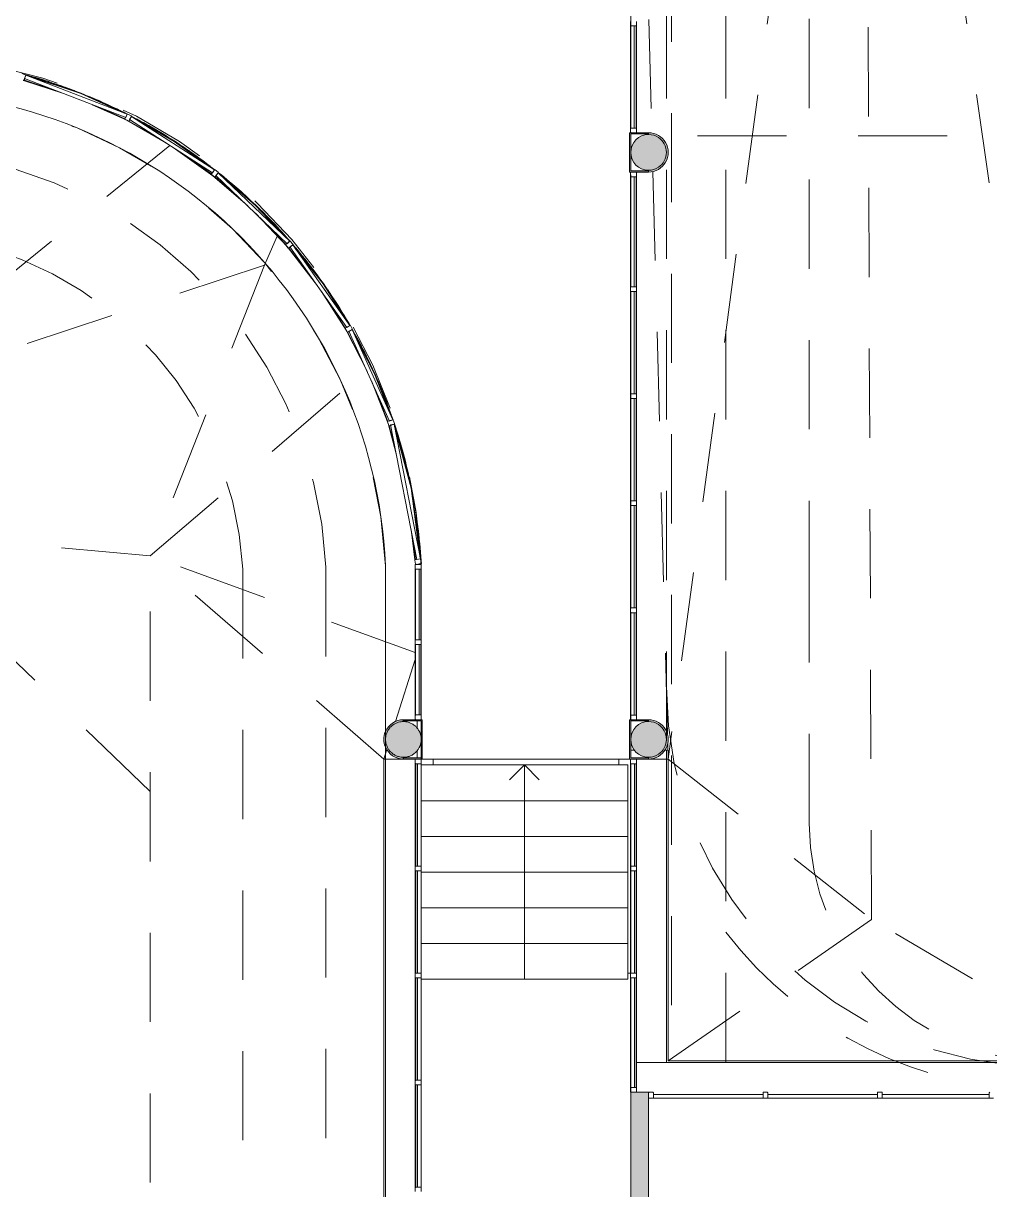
# Model space of a CAD drawing. Header units: metres. Extents: x -227.9 to -141.2, y 39.1 to 91.1.
# Drawn here: x -179.34 to -171.22, y 68.08 to 77.88 of the extents above; entities that cross this region are included whole.
import ezdxf

# ---------------------------------------------------------------- set-up
doc = ezdxf.new("R2010")
doc.units = ezdxf.units.M
doc.linetypes.add('JIS_02_0.7', pattern=[1.35, 0.75, -0.6])
doc.linetypes.add('Overhead', pattern=[0.003969, 0.002381, -0.001587])
doc.layers.add('A-DETL', color=94, linetype='Continuous', lineweight=5, true_color=0x00a600)
doc.layers.add('S-COLS', color=8, linetype='Continuous', lineweight=9, true_color=0x7f7f7f)
for name, color, linetype, lineweight in [('A-FLOR', 7, 'Continuous', 5), ('A-GLAZ-CURT', 7, 'Continuous', 5), ('A-GLAZ-CWMG', 7, 'Continuous', 5), ('A-ROOF', 7, 'Continuous', 5), ('A-WALL', 7, 'Continuous', 5), ('I-WALL', 7, 'Continuous', 5), ('S-STRS', 7, 'Continuous', 5), ('S-STRS-ANNO', 7, 'Continuous', 5)]:
    doc.layers.add(name, color=color, linetype=linetype, lineweight=lineweight)

msp = doc.modelspace()

# ---------------------------------------------------------------- hatches: boundary and pattern name
at = {"layer": 'A-WALL', "true_color": 0x808080}
for points in [[(-174.2055, 76.6335), (-174.0895, 76.6335), (-174.0895, 76.6435), (-174.2395, 76.6435), (-174.2395, 76.9535), (-174.0895, 76.9535), (-174.0895, 76.9635), (-174.2495, 76.9635), (-174.2495, 76.6335)], [(-175.9911, 71.699), (-175.9911, 72.029), (-176.1511, 72.029), (-176.1511, 72.019), (-176.0011, 72.019), (-176.0011, 71.709), (-176.1511, 71.709), (-176.1511, 71.699)], [(-174.2055, 71.699), (-174.0895, 71.699), (-174.0895, 71.709), (-174.2395, 71.709), (-174.2395, 72.019), (-174.0895, 72.019), (-174.0895, 72.029), (-174.2495, 72.029), (-174.2495, 71.699)]]:
    msp.add_hatch(color=8, dxfattribs=at).paths.add_polyline_path(points)
at = {"layer": 'A-WALL', "true_color": 0xaaaaaa}
for points in [[(-174.0895, 76.6335), (-174.0468, 76.6391), (-174.0066, 76.6559), (-173.9729, 76.6818), (-173.9466, 76.7162), (-173.9302, 76.7558), (-173.9245, 76.7985), (-173.9302, 76.8412), (-173.9466, 76.881), (-173.9762, 76.9177), (-174.0084, 76.942), (-174.0468, 76.9579), (-174.0895, 76.9635), (-174.0895, 76.9485), (-174.0473, 76.9424), (-174.0066, 76.9231), (-173.9762, 76.8967), (-173.9531, 76.8608), (-173.9411, 76.8199), (-173.9411, 76.7772), (-173.9531, 76.7362), (-173.9762, 76.7003), (-174.0084, 76.6723), (-174.0473, 76.6546), (-174.0895, 76.6485), (-174.0895, 76.6435)], [(-176.1495, 71.699), (-176.1495, 71.714), (-176.1918, 71.72), (-176.2306, 71.7378), (-176.2629, 71.7657), (-176.286, 71.8017), (-176.298, 71.8426), (-176.298, 71.8853), (-176.286, 71.9263), (-176.2612, 71.9636), (-176.2275, 71.9916), (-176.1884, 72.0084), (-176.1495, 72.014), (-176.1495, 72.029), (-176.1922, 72.0233), (-176.232, 72.0069), (-176.2662, 71.9806), (-176.2924, 71.9465), (-176.3089, 71.9067), (-176.3145, 71.864), (-176.3089, 71.8213), (-176.2924, 71.7815), (-176.2662, 71.7473), (-176.232, 71.7211), (-176.1884, 71.7041)], [(-174.0895, 71.699), (-174.0468, 71.7046), (-174.0066, 71.7214), (-173.9729, 71.7473), (-173.9466, 71.7815), (-173.9302, 71.8213), (-173.9245, 71.864), (-173.9302, 71.9067), (-173.9466, 71.9465), (-173.9762, 71.9832), (-174.0084, 72.0074), (-174.0468, 72.0233), (-174.0895, 72.029), (-174.0895, 72.014), (-174.0473, 72.0079), (-174.0066, 71.9886), (-173.9762, 71.9622), (-173.9531, 71.9263), (-173.9411, 71.8853), (-173.9411, 71.8426), (-173.9531, 71.8017), (-173.9762, 71.7657), (-174.0084, 71.7378), (-174.0473, 71.72), (-174.0895, 71.714), (-174.0895, 71.7007)]]:
    msp.add_hatch(color=253, dxfattribs=at).paths.add_polyline_path(points)
at = {"layer": 'I-WALL', "true_color": 0xaaaaaa}
msp.add_hatch(color=253, dxfattribs=at).paths.add_polyline_path([(-174.2387, 61.4635), (-174.0887, 61.4635), (-174.0895, 64.1139), (-174.1318, 64.12), (-174.1706, 64.1378), (-174.2029, 64.1657), (-174.226, 64.2016), (-174.238, 64.2426), (-174.238, 64.2853), (-174.226, 64.3263), (-174.2029, 64.3622), (-174.1706, 64.3901), (-174.1318, 64.4079), (-174.0887, 64.4139), (-174.0887, 68.8978), (-174.2387, 68.8978), (-174.2387, 62.785)])
at = {"layer": 'S-COLS', "true_color": 0x808080}
for points in [[(-174.0895, 76.6485), (-174.0473, 76.6546), (-174.0066, 76.6739), (-173.9762, 76.7003), (-173.9531, 76.7362), (-173.9411, 76.7772), (-173.9411, 76.8199), (-173.9531, 76.8608), (-173.9762, 76.8967), (-174.0084, 76.9247), (-174.0473, 76.9424), (-174.0895, 76.9485), (-174.1318, 76.9424), (-174.1706, 76.9247), (-174.2029, 76.8967), (-174.226, 76.8608), (-174.238, 76.8199), (-174.238, 76.7772), (-174.226, 76.7362), (-174.2029, 76.7003), (-174.1706, 76.6723), (-174.1318, 76.6546)], [(-174.0895, 71.714), (-174.0473, 71.72), (-174.0066, 71.7393), (-173.9762, 71.7657), (-173.9531, 71.8017), (-173.9411, 71.8426), (-173.9411, 71.8853), (-173.9531, 71.9263), (-173.9762, 71.9622), (-174.0084, 71.9902), (-174.0473, 72.0079), (-174.0895, 72.014), (-174.1318, 72.0079), (-174.1706, 71.9902), (-174.2029, 71.9622), (-174.226, 71.9263), (-174.238, 71.8853), (-174.238, 71.8426), (-174.226, 71.8017), (-174.2029, 71.7657), (-174.1706, 71.7378), (-174.1318, 71.72)]]:
    msp.add_hatch(color=8, dxfattribs=at).paths.add_polyline_path(points)
at = {"layer": 'S-COLS', "lineweight": 5, "true_color": 0x808080}
msp.add_hatch(color=8, dxfattribs=at).paths.add_polyline_path([(-176.1495, 71.714), (-176.1073, 71.72), (-176.0684, 71.7378), (-176.0362, 71.7657), (-176.0131, 71.8017), (-176.0011, 71.8426), (-176.0011, 71.8853), (-176.0131, 71.9263), (-176.0362, 71.9622), (-176.0715, 71.9916), (-176.1107, 72.0084), (-176.1495, 72.014), (-176.1918, 72.0079), (-176.2306, 71.9902), (-176.2629, 71.9622), (-176.286, 71.9263), (-176.298, 71.8853), (-176.298, 71.8426), (-176.286, 71.8017), (-176.2612, 71.7643), (-176.2275, 71.7364), (-176.1884, 71.7196), (-176.1851, 71.7191)])

# ---------------------------------------------------------------- linework, layer by layer
at = {"layer": 'A-DETL', "color": 7, "linetype": 'JIS_02_0.7'}
for p, q in [((-174.2387, 69.1108), (-174.2387, 83.953)), ((-172.7395, 73.1208), (-172.7395, 83.9636)), ((-173.8972, 83.8791), (-173.8972, 69.1478)), ((-177.5001, 73.294), (-177.5001, 59.8135)), ((-176.8001, 73.3115), (-176.8001, 61.0115)), ((-176.0001, 73.3296), (-176.0001, 59.8296)), ((-172.7395, 71.1608), (-172.7395, 73.1208)), ((-174.2395, 64.4248), (-174.2395, 69.1478)), ((-173.8972, 69.1478), (-163.7188, 69.1478))]:
    msp.add_line(p, q, dxfattribs=at)
at = {"layer": 'A-DETL', "color": 8, "linetype": 'JIS_02_0.7', "true_color": 0x808080}
for p, q in [((-173.9387, 69.153), (-173.9387, 83.953)), ((-173.4387, 69.153), (-173.4387, 83.953)), ((-176.3001, 73.323), (-176.3001, 59.823))]:
    msp.add_line(p, q, dxfattribs=at)
at = {"layer": 'A-DETL', "color": 9, "linetype": 'JIS_02_0.7', "lineweight": 9, "true_color": 0xc0c0c0}
msp.add_line((-170.2289, 76.9382), (-174.1849, 76.9382), dxfattribs=at)
at = {"layer": 'A-DETL', "color": 7}
msp.add_line((-176.3001, 59.8135), (-176.3001, 73.323), dxfattribs=at)
at = {"layer": 'A-DETL', "color": 7, "linetype": 'JIS_02_0.7'}
for centre, radius, start, end in [((-180.4729, 73.137), 4.4769, 2.46485, 90), ((-180.4729, 73.137), 2.9769, 3.02284, 90), ((-170.7395, 72.3108), 3.2, 180.10828, 270), ((-170.7395, 71.1608), 2, 180, 270), ((-170.7395, 72.3108), 3.4, 217.45045, 270)]:
    msp.add_arc(centre, radius, start, end, dxfattribs=at)
at = {"layer": 'A-DETL', "color": 7}
msp.add_arc((-180.4729, 73.137), 4.1769, 2.55185, 90, dxfattribs=at)
at = {"layer": 'A-DETL', "color": 8, "linetype": 'JIS_02_0.7', "true_color": 0x808080}
for radius, start in [(4.1769, 2.55185), (3.6769, 2.71985)]:
    msp.add_arc((-180.4729, 73.137), radius, start, 90, dxfattribs=at)
at = {"layer": 'A-FLOR'}
for p, q in [((-174.2408, 76.6295), (-174.2408, 76.6335)), ((-174.2408, 75.665), (-174.2408, 76.5975)), ((-174.2408, 74.765), (-174.2408, 75.633)), ((-174.2408, 73.865), (-174.2408, 74.733)), ((-174.2408, 72.9655), (-174.2408, 73.833)), ((-176.0001, 73.3438), (-176.0001, 73.3318)), ((-176.0001, 73.2969), (-176.0001, 73.2943)), ((-174.2408, 72.065), (-174.2408, 72.933)), ((-174.2408, 72.029), (-174.2408, 72.033)), ((-175.9911, 71.699), (-174.2495, 71.699)), ((-174.2398, 69.899), (-174.2647, 69.899))]:
    msp.add_line(p, q, dxfattribs=at)
for start, end in [(74.5882, 74.87384), (68.85244, 74.55732), (63.16442, 67.5737), (57.98932, 61.91667), (52.62409, 56.55822), (47.09867, 51.36401), (41.49721, 45.68789), (35.85371, 40.03356), (30.18457, 34.41393), (24.78761, 28.85456), (19.53981, 23.41418), (11.88023, 18.43984), (3.6379, 10.87783)]:
    msp.add_arc((-180.5266, 73.0791), 4.5348, start, end, dxfattribs=at)
at = {"layer": 'A-GLAZ-CURT', "lineweight": 9}
for p, q in [((-174.2395, 77.8635), (-174.2395, 77.0035)), ((-174.2095, 77.8635), (-174.2395, 77.8635)), ((-174.2095, 77.0035), (-174.2095, 77.8635)), ((-179.3227, 77.4469), (-179.3335, 77.4189)), ((-179.3335, 77.4189), (-178.4817, 77.0908)), ((-178.4709, 77.1188), (-179.3227, 77.4469)), ((-178.4817, 77.0908), (-178.4709, 77.1188)), ((-178.4354, 77.1008), (-178.4516, 77.0756)), ((-178.4516, 77.0756), (-177.7528, 76.6264)), ((-177.7366, 76.6517), (-178.4354, 77.1008)), ((-174.2395, 77.0035), (-174.2095, 77.0035)), ((-177.7528, 76.6264), (-177.7366, 76.6517)), ((-177.7053, 76.627), (-177.7261, 76.6053)), ((-177.7261, 76.6053), (-177.126, 76.0309)), ((-177.1052, 76.0526), (-177.7053, 76.627)), ((-174.2395, 76.5935), (-174.2395, 75.669)), ((-174.2095, 76.5935), (-174.2395, 76.5935)), ((-174.2095, 75.669), (-174.2095, 76.5935)), ((-177.126, 76.0309), (-177.1052, 76.0526)), ((-177.0793, 76.0224), (-177.1038, 76.0051)), ((-177.1038, 76.0051), (-176.6245, 75.3266)), ((-176.6, 75.3439), (-177.0793, 76.0224)), ((-174.2395, 75.669), (-174.2095, 75.669)), ((-174.2395, 75.629), (-174.2395, 74.769)), ((-174.2095, 75.629), (-174.2395, 75.629)), ((-174.2095, 74.769), (-174.2095, 75.629)), ((-176.6245, 75.3266), (-176.6, 75.3439)), ((-176.5803, 75.3093), (-176.6076, 75.297)), ((-176.2395, 74.5517), (-176.5803, 75.3093)), ((-176.6076, 75.297), (-176.2669, 74.5394)), ((-174.2395, 74.769), (-174.2095, 74.769)), ((-174.2395, 74.729), (-174.2395, 73.869)), ((-174.2095, 74.729), (-174.2395, 74.729)), ((-174.2095, 73.869), (-174.2095, 74.729)), ((-176.2669, 74.5394), (-176.2395, 74.5517)), ((-176.2275, 74.5138), (-176.257, 74.5081)), ((-176.257, 74.5081), (-176.0366, 73.3774)), ((-176.0072, 73.3831), (-176.2275, 74.5138)), ((-174.2395, 73.869), (-174.2095, 73.869)), ((-174.2395, 73.829), (-174.2395, 72.969)), ((-174.2095, 73.829), (-174.2395, 73.829)), ((-174.2095, 72.969), (-174.2095, 73.829)), ((-176.0366, 73.3774), (-176.0072, 73.3831)), ((-176.0483, 73.2943), (-176.0483, 72.7018)), ((-176.0183, 73.2943), (-176.0483, 73.2943)), ((-176.0183, 72.7018), (-176.0183, 73.2943)), ((-174.2395, 72.969), (-174.2095, 72.969)), ((-174.2395, 72.929), (-174.2395, 72.069)), ((-174.2095, 72.929), (-174.2395, 72.929)), ((-174.2095, 72.069), (-174.2095, 72.929)), ((-176.0483, 72.7018), (-176.0183, 72.7018)), ((-176.0483, 72.6618), (-176.0483, 72.0693)), ((-176.0183, 72.6618), (-176.0483, 72.6618)), ((-176.0183, 72.0693), (-176.0183, 72.6618)), ((-176.0483, 72.0693), (-176.0183, 72.0693)), ((-174.2395, 72.069), (-174.2095, 72.069)), ((-176.0014, 71.659), (-176.0314, 71.659)), ((-176.0314, 71.659), (-176.0314, 70.799)), ((-176.0014, 70.799), (-176.0014, 71.659)), ((-174.2387, 71.6587), (-174.2387, 70.799)), ((-174.2087, 71.6587), (-174.2387, 71.6587)), ((-174.2087, 70.799), (-174.2087, 71.6587)), ((-176.0314, 70.799), (-176.0014, 70.799)), ((-174.2387, 70.799), (-174.2087, 70.799)), ((-176.0014, 70.759), (-176.0314, 70.759)), ((-176.0314, 70.759), (-176.0314, 69.899)), ((-176.0014, 69.899), (-176.0014, 70.759)), ((-174.2387, 70.759), (-174.2387, 69.899)), ((-174.2087, 70.759), (-174.2387, 70.759)), ((-174.2087, 69.899), (-174.2087, 70.759)), ((-176.0314, 69.899), (-176.0014, 69.899)), ((-176.0014, 69.859), (-176.0314, 69.859)), ((-176.0314, 69.859), (-176.0314, 68.999)), ((-176.0014, 68.999), (-176.0014, 69.859)), ((-174.2387, 69.899), (-174.2087, 69.899)), ((-174.2387, 69.859), (-174.2387, 68.9387)), ((-174.2087, 69.859), (-174.2387, 69.859)), ((-174.2087, 68.9387), (-174.2087, 69.859)), ((-176.0314, 68.999), (-176.0014, 68.999)), ((-176.0014, 68.959), (-176.0314, 68.959)), ((-176.0314, 68.959), (-176.0314, 68.099)), ((-176.0014, 68.099), (-176.0014, 68.959)), ((-174.2387, 68.9387), (-174.2087, 68.9387)), ((-173.1276, 68.879), (-174.0489, 68.879)), ((-174.0489, 68.879), (-174.0489, 68.849)), ((-174.0489, 68.849), (-173.1276, 68.849)), ((-173.1276, 68.849), (-173.1276, 68.879)), ((-172.1664, 68.879), (-173.0876, 68.879)), ((-173.0876, 68.879), (-173.0876, 68.849)), ((-173.0876, 68.849), (-172.1664, 68.849)), ((-172.1664, 68.849), (-172.1664, 68.879)), ((-171.2268, 68.879), (-172.1264, 68.879)), ((-172.1264, 68.879), (-172.1264, 68.849)), ((-172.1264, 68.849), (-171.2268, 68.849)), ((-171.2268, 68.849), (-171.2268, 68.879)), ((-176.0314, 68.099), (-176.0014, 68.099))]:
    msp.add_line(p, q, dxfattribs=at)
at = {"layer": 'A-GLAZ-CWMG', "lineweight": 13, "extrusion": (0, 0, -1)}
for p, q in [((-174.2408, 77.8995), (-174.2408, 77.8675)), ((-174.2368, 77.8635), (-174.1948, 77.8635)), ((-174.1908, 77.8675), (-174.1908, 77.8995)), ((-178.4713, 77.1183), (-178.4905, 77.081)), ((-178.4888, 77.0756), (-178.4603, 77.061)), ((-178.4374, 77.1054), (-178.4659, 77.1201)), ((-178.4549, 77.0627), (-178.4357, 77.1)), ((-177.7372, 76.6511), (-177.7632, 76.6181)), ((-177.7625, 76.6125), (-177.7374, 76.5927)), ((-177.7318, 76.5933), (-177.7058, 76.6263)), ((-177.7064, 76.6319), (-177.7316, 76.6517)), ((-174.2408, 76.6295), (-174.2408, 76.5975)), ((-174.1948, 76.6335), (-174.2368, 76.6335)), ((-174.2368, 76.5935), (-174.1948, 76.5935)), ((-174.1908, 76.5975), (-174.1908, 76.6295)), ((-177.1382, 76.0191), (-177.1173, 75.9948)), ((-177.1059, 76.0521), (-177.1378, 76.0247)), ((-177.1116, 75.9944), (-177.0798, 76.0218)), ((-177.0794, 76.0275), (-177.1003, 76.0517)), ((-174.2408, 75.665), (-174.2408, 75.633)), ((-174.1948, 75.669), (-174.2368, 75.669)), ((-174.2368, 75.629), (-174.1948, 75.629)), ((-174.1908, 75.633), (-174.1908, 75.665)), ((-176.6387, 75.3173), (-176.6229, 75.2895)), ((-176.6008, 75.3436), (-176.6373, 75.3227)), ((-176.6174, 75.288), (-176.5809, 75.3088)), ((-176.5795, 75.3143), (-176.5953, 75.3421)), ((-174.2408, 74.765), (-174.2408, 74.733)), ((-174.1948, 74.769), (-174.2368, 74.769)), ((-174.2368, 74.729), (-174.1948, 74.729)), ((-174.1908, 74.733), (-174.1908, 74.765)), ((-176.2827, 74.533), (-176.2724, 74.5027)), ((-176.2404, 74.5515), (-176.2801, 74.5381)), ((-176.225, 74.5187), (-176.2353, 74.549)), ((-176.2673, 74.5002), (-176.2275, 74.5136)), ((-174.2408, 73.865), (-174.2408, 73.833)), ((-174.1948, 73.869), (-174.2368, 73.869)), ((-174.2368, 73.829), (-174.1948, 73.829)), ((-174.1908, 73.833), (-174.1908, 73.865)), ((-176.0543, 73.3699), (-176.0481, 73.3385)), ((-176.0099, 73.3826), (-176.0511, 73.3746)), ((-176.0435, 73.3353), (-176.0022, 73.3433)), ((-175.9991, 73.348), (-176.0052, 73.3794)), ((-174.2408, 72.965), (-174.2408, 72.933)), ((-174.1948, 72.969), (-174.2368, 72.969)), ((-174.1908, 72.933), (-174.1908, 72.965)), ((-174.2368, 72.929), (-174.1948, 72.929)), ((-176.0495, 72.6978), (-176.0495, 72.6658)), ((-176.0035, 72.7018), (-176.0455, 72.7018)), ((-176.0455, 72.6618), (-176.0035, 72.6618)), ((-175.9995, 72.6658), (-175.9995, 72.6978)), ((-176.0495, 72.0653), (-176.0495, 72.0333)), ((-176.0035, 72.0693), (-176.0455, 72.0693)), ((-175.9995, 72.0333), (-175.9995, 72.0653)), ((-176.0455, 72.0293), (-176.0035, 72.0293)), ((-176.0501, 70.795), (-176.0501, 70.763)), ((-176.0041, 70.799), (-176.0461, 70.799)), ((-176.0001, 70.763), (-176.0001, 70.795)), ((-174.24, 70.795), (-174.24, 70.763)), ((-174.194, 70.799), (-174.236, 70.799)), ((-174.19, 70.763), (-174.19, 70.795)), ((-176.0461, 70.759), (-176.0041, 70.759)), ((-174.236, 70.759), (-174.194, 70.759)), ((-176.0501, 69.895), (-176.0501, 69.863)), ((-176.0041, 69.899), (-176.0461, 69.899)), ((-176.0461, 69.859), (-176.0041, 69.859)), ((-176.0001, 69.863), (-176.0001, 69.895)), ((-174.24, 69.895), (-174.24, 69.863)), ((-174.194, 69.899), (-174.236, 69.899)), ((-174.236, 69.859), (-174.194, 69.859)), ((-174.19, 69.863), (-174.19, 69.895)), ((-176.0501, 68.995), (-176.0501, 68.963)), ((-176.0041, 68.999), (-176.0461, 68.999)), ((-176.0461, 68.959), (-176.0041, 68.959)), ((-176.0001, 68.963), (-176.0001, 68.995)), ((-174.24, 68.9347), (-174.24, 68.9027)), ((-174.194, 68.9387), (-174.236, 68.9387)), ((-174.19, 68.9027), (-174.19, 68.9347)), ((-174.236, 68.8987), (-174.194, 68.8987)), ((-174.0889, 68.8938), (-174.0889, 68.8518)), ((-174.0529, 68.8978), (-174.0849, 68.8978)), ((-174.0849, 68.8478), (-174.0529, 68.8478)), ((-174.0489, 68.8518), (-174.0489, 68.8938)), ((-173.1276, 68.8938), (-173.1276, 68.8518)), ((-173.0916, 68.8978), (-173.1236, 68.8978)), ((-173.1236, 68.8478), (-173.0916, 68.8478)), ((-173.0876, 68.8518), (-173.0876, 68.8938)), ((-172.1664, 68.8938), (-172.1664, 68.8518)), ((-172.1304, 68.8978), (-172.1624, 68.8978)), ((-172.1624, 68.8478), (-172.1304, 68.8478)), ((-172.1264, 68.8518), (-172.1264, 68.8938)), ((-171.2268, 68.8938), (-171.2268, 68.8518)), ((-171.2228, 68.8478), (-171.1908, 68.8478)), ((-176.0501, 68.095), (-176.0501, 68.063)), ((-176.0041, 68.099), (-176.0461, 68.099)), ((-176.0001, 68.063), (-176.0001, 68.095))]:
    msp.add_line(p, q, dxfattribs=at)
at = {"layer": 'A-GLAZ-CWMG'}
for p, q in [((-174.2408, 77.8675), (-174.2408, 77.4235)), ((-174.2408, 77.4235), (-174.2408, 77.8675)), ((-174.1948, 77.4235), (-174.1948, 77.8635)), ((-174.1908, 77.4235), (-174.1908, 77.8675)), ((-174.1908, 77.4235), (-174.1908, 77.8675)), ((-179.3343, 77.4027), (-179.3346, 77.4015)), ((-179.3346, 77.4015), (-179.014, 77.2958)), ((-179.3346, 77.4015), (-179.014, 77.2958)), ((-179.3335, 77.4054), (-179.3343, 77.4027)), ((-179.3303, 77.4176), (-179.3335, 77.4054)), ((-179.3335, 77.4054), (-179.09, 77.3251)), ((-179.322, 77.4488), (-179.3225, 77.4469)), ((-179.3217, 77.4499), (-179.322, 77.4488)), ((-178.8575, 77.2969), (-179.3217, 77.4499)), ((-179.3217, 77.4499), (-178.8575, 77.2969)), ((-179.3078, 77.4411), (-178.859, 77.2932)), ((-174.2408, 77.4235), (-174.2408, 77.0035)), ((-174.2408, 77.0035), (-174.2408, 77.4235)), ((-174.1948, 77.0035), (-174.1948, 77.4235)), ((-174.1908, 77.0035), (-174.1908, 77.4235)), ((-174.1908, 77.0035), (-174.1908, 77.4235)), ((-178.859, 77.2932), (-178.858, 77.2958)), ((-178.858, 77.2958), (-178.859, 77.2932)), ((-178.859, 77.2932), (-178.4963, 77.1286)), ((-178.858, 77.2958), (-178.8575, 77.2969)), ((-178.8575, 77.2969), (-178.858, 77.2958)), ((-178.4682, 77.1202), (-178.8575, 77.2969)), ((-178.8575, 77.2969), (-178.4682, 77.1202)), ((-178.764, 77.1996), (-178.4745, 77.0682)), ((-178.764, 77.1996), (-178.4745, 77.0682)), ((-178.7, 77.1749), (-178.4906, 77.0799)), ((-178.4745, 77.0682), (-178.1396, 76.875)), ((-178.4745, 77.0682), (-178.1396, 76.875)), ((-178.074, 76.8949), (-178.436, 77.1037)), ((-178.436, 77.1037), (-178.074, 76.8949)), ((-178.4041, 77.0807), (-178.0762, 76.8915)), ((-178.4557, 77.062), (-178.2097, 76.9201)), ((-174.2396, 77.0035), (-174.2408, 77.0035)), ((-174.1908, 77.0035), (-174.1937, 77.0035)), ((-178.0762, 76.8915), (-178.0746, 76.8939)), ((-178.0746, 76.8939), (-178.0762, 76.8915)), ((-178.0762, 76.8915), (-177.7679, 76.6718)), ((-178.0746, 76.8939), (-178.074, 76.8949)), ((-178.074, 76.8949), (-178.0746, 76.8939)), ((-177.7338, 76.6524), (-178.074, 76.8949)), ((-178.074, 76.8949), (-177.7338, 76.6524)), ((-178.0648, 76.827), (-177.75, 76.6025)), ((-178.0648, 76.827), (-177.75, 76.6025)), ((-177.9948, 76.782), (-177.7635, 76.617)), ((-177.75, 76.6025), (-177.4582, 76.3489)), ((-177.75, 76.6025), (-177.4582, 76.3489)), ((-177.7327, 76.5928), (-177.5183, 76.4064)), ((-177.3899, 76.3558), (-177.7053, 76.6299)), ((-177.7053, 76.6299), (-177.3899, 76.3558)), ((-177.6784, 76.6013), (-177.3927, 76.353)), ((-174.2408, 76.5935), (-174.2408, 76.139)), ((-174.2408, 76.5935), (-174.2396, 76.5935)), ((-174.2408, 76.139), (-174.2408, 76.5935)), ((-174.1948, 76.139), (-174.1948, 76.5935)), ((-174.1937, 76.5935), (-174.1908, 76.5935)), ((-174.1908, 76.139), (-174.1908, 76.5935)), ((-174.1908, 76.139), (-174.1908, 76.5935)), ((-177.3939, 76.2874), (-177.1278, 76.0069)), ((-177.3939, 76.2874), (-177.1278, 76.0069)), ((-177.3927, 76.353), (-177.3907, 76.355)), ((-177.3907, 76.355), (-177.3927, 76.353)), ((-177.3927, 76.353), (-177.1321, 76.0783)), ((-177.3907, 76.355), (-177.3899, 76.3558)), ((-177.3899, 76.3558), (-177.3907, 76.355)), ((-177.1023, 76.0527), (-177.3899, 76.3558)), ((-177.3899, 76.3558), (-177.1023, 76.0527)), ((-177.3338, 76.2298), (-177.1382, 76.0238)), ((-174.2408, 76.139), (-174.2408, 75.665)), ((-174.2408, 75.665), (-174.2408, 76.139)), ((-174.1948, 75.669), (-174.1948, 76.139)), ((-174.1908, 75.665), (-174.1908, 76.139)), ((-174.1908, 75.665), (-174.1908, 76.139)), ((-177.1278, 76.0069), (-176.8898, 75.7022)), ((-177.1278, 76.0069), (-176.8898, 75.7022)), ((-177.1127, 75.9941), (-176.9378, 75.7702)), ((-176.8215, 75.696), (-177.0787, 76.0253)), ((-177.0787, 76.0253), (-176.8215, 75.696)), ((-177.0578, 75.992), (-176.8248, 75.6937)), ((-176.8248, 75.6937), (-176.8225, 75.6953)), ((-176.8225, 75.6953), (-176.8248, 75.6937)), ((-176.8248, 75.6937), (-176.6215, 75.3743)), ((-176.8225, 75.6953), (-176.8215, 75.696)), ((-176.8215, 75.696), (-176.8225, 75.6953)), ((-176.5971, 75.3435), (-176.8215, 75.696)), ((-176.8215, 75.696), (-176.5971, 75.3435)), ((-176.8385, 75.6295), (-176.6309, 75.3034)), ((-176.8385, 75.6295), (-176.6309, 75.3034)), ((-174.2408, 75.633), (-174.2408, 75.199)), ((-174.2408, 75.199), (-174.2408, 75.633)), ((-174.1948, 75.199), (-174.1948, 75.629)), ((-174.1908, 75.199), (-174.1908, 75.633)), ((-174.1908, 75.199), (-174.1908, 75.633)), ((-176.7905, 75.5615), (-176.6379, 75.3219)), ((-176.6309, 75.3034), (-176.4555, 74.9588)), ((-176.6309, 75.3034), (-176.4555, 74.9588)), ((-176.3897, 74.9396), (-176.5792, 75.312)), ((-176.5792, 75.312), (-176.3897, 74.9396)), ((-176.6185, 75.2879), (-176.4897, 75.0347)), ((-176.565, 75.2754), (-176.3933, 74.938)), ((-174.2408, 75.199), (-174.2408, 74.765)), ((-174.2408, 74.765), (-174.2408, 75.199)), ((-174.1948, 74.769), (-174.1948, 75.199)), ((-174.1908, 74.765), (-174.1908, 75.199)), ((-174.1908, 74.765), (-174.1908, 75.199)), ((-176.3933, 74.938), (-176.3907, 74.9391)), ((-176.3907, 74.9391), (-176.3933, 74.938)), ((-176.3933, 74.938), (-176.2548, 74.5857)), ((-176.3907, 74.9391), (-176.3897, 74.9396)), ((-176.3897, 74.9396), (-176.3907, 74.9391)), ((-176.2368, 74.5507), (-176.3897, 74.9396)), ((-176.3897, 74.9396), (-176.2368, 74.5507)), ((-176.419, 74.8777), (-176.2777, 74.5182)), ((-176.419, 74.8777), (-176.2777, 74.5182)), ((-176.3849, 74.8017), (-176.281, 74.5374)), ((-174.2408, 74.733), (-174.2408, 74.299)), ((-174.2408, 74.299), (-174.2408, 74.733)), ((-174.1948, 74.299), (-174.1948, 74.729)), ((-174.1908, 74.299), (-174.1908, 74.733)), ((-174.1908, 74.299), (-174.1908, 74.733)), ((-176.2777, 74.5182), (-176.2096, 74.2651)), ((-176.2777, 74.5182), (-176.2096, 74.2651)), ((-176.0803, 73.977), (-176.2253, 74.5157)), ((-176.2253, 74.5157), (-176.0803, 73.977)), ((-176.2688, 74.5003), (-176.2205, 74.3209)), ((-176.2239, 74.4951), (-176.0842, 73.9762)), ((-174.2408, 74.299), (-174.2408, 73.865)), ((-174.2408, 73.865), (-174.2408, 74.299)), ((-174.1948, 73.869), (-174.1948, 74.299)), ((-174.1908, 73.865), (-174.1908, 74.299)), ((-174.1908, 73.865), (-174.1908, 74.299)), ((-176.0842, 73.9762), (-176.0814, 73.9767)), ((-176.0814, 73.9767), (-176.0842, 73.9762)), ((-176.0842, 73.9762), (-176.0078, 73.3863)), ((-176.0814, 73.9767), (-176.0803, 73.977)), ((-176.0803, 73.977), (-176.0814, 73.9767)), ((-175.9983, 73.344), (-176.0803, 73.977)), ((-176.0803, 73.977), (-175.9983, 73.344)), ((-174.2408, 73.833), (-174.2408, 73.399)), ((-174.2408, 73.399), (-174.2408, 73.833)), ((-174.1948, 73.399), (-174.1948, 73.829)), ((-174.1908, 73.399), (-174.1908, 73.833)), ((-174.1908, 73.399), (-174.1908, 73.833)), ((-176.0856, 73.6286), (-176.0525, 73.3736)), ((-176.0856, 73.6286), (-176.0525, 73.3736)), ((-176.0735, 73.5668), (-176.0487, 73.375)), ((-175.9983, 73.344), (-176.0012, 73.3436)), ((-174.2408, 73.399), (-174.2408, 72.9655)), ((-174.2408, 72.9655), (-174.2408, 73.399)), ((-174.1948, 72.969), (-174.1948, 73.399)), ((-174.1908, 72.9655), (-174.1908, 73.399)), ((-174.1908, 72.9655), (-174.1908, 73.399)), ((-176.0495, 73.2943), (-176.0495, 73.0081)), ((-176.0495, 73.2943), (-176.0484, 73.2943)), ((-176.0495, 73.2943), (-176.0495, 73.0081)), ((-176.0035, 73.2943), (-176.0035, 73.0081)), ((-176.0025, 73.2943), (-175.9995, 73.2943)), ((-175.9995, 73.0081), (-175.9995, 73.2943)), ((-175.9995, 73.2943), (-175.9995, 73.0081)), ((-176.0495, 73.0081), (-176.0495, 72.6978)), ((-176.0495, 73.0081), (-176.0495, 72.6978)), ((-176.0035, 73.0081), (-176.0035, 72.7018)), ((-175.9995, 72.6978), (-175.9995, 73.0081)), ((-175.9995, 73.0081), (-175.9995, 72.6978)), ((-174.2408, 72.933), (-174.2408, 72.489)), ((-174.2408, 72.489), (-174.2408, 72.933)), ((-174.1948, 72.489), (-174.1948, 72.929)), ((-174.1908, 72.489), (-174.1908, 72.933)), ((-174.1908, 72.489), (-174.1908, 72.933)), ((-176.0495, 72.6658), (-176.0495, 72.3556)), ((-176.0495, 72.6658), (-176.0495, 72.3556)), ((-176.0035, 72.6618), (-176.0035, 72.3556)), ((-175.9995, 72.3556), (-175.9995, 72.6658)), ((-175.9995, 72.6658), (-175.9995, 72.3556)), ((-174.2408, 72.489), (-174.2408, 72.069)), ((-174.2408, 72.069), (-174.2408, 72.489)), ((-174.1948, 72.069), (-174.1948, 72.489)), ((-174.1908, 72.069), (-174.1908, 72.489)), ((-174.1908, 72.069), (-174.1908, 72.489)), ((-176.0495, 72.3556), (-176.0495, 72.0653)), ((-176.0495, 72.3556), (-176.0495, 72.0653)), ((-176.0035, 72.3556), (-176.0035, 72.0693)), ((-175.9995, 72.0653), (-175.9995, 72.3556)), ((-175.9995, 72.3556), (-175.9995, 72.0653)), ((-174.2396, 72.069), (-174.2408, 72.069)), ((-174.1908, 72.069), (-174.1937, 72.069)), ((-176.0495, 72.0333), (-176.0495, 72.0293)), ((-176.0495, 72.0333), (-176.0495, 72.0293)), ((-176.0466, 72.0293), (-176.0495, 72.0293)), ((-175.9995, 72.0293), (-176.0025, 72.0293)), ((-175.9995, 72.0293), (-175.9995, 72.0333)), ((-175.9995, 72.0333), (-175.9995, 72.0293)), ((-176.0501, 71.659), (-176.0501, 71.239)), ((-176.0501, 71.659), (-176.0472, 71.659)), ((-176.0501, 71.659), (-176.0501, 71.239)), ((-176.0461, 71.659), (-176.0461, 71.239)), ((-176.0013, 71.659), (-176.0001, 71.659)), ((-176.0001, 71.239), (-176.0001, 71.659)), ((-176.0001, 71.659), (-176.0001, 71.239)), ((-174.24, 71.6587), (-174.24, 71.239)), ((-174.24, 71.6587), (-174.2388, 71.6587)), ((-174.24, 71.6587), (-174.24, 71.239)), ((-174.194, 71.6587), (-174.194, 71.239)), ((-174.1929, 71.6587), (-174.19, 71.6587)), ((-174.19, 71.239), (-174.19, 71.6587)), ((-174.19, 71.6587), (-174.19, 71.239)), ((-176.0501, 71.239), (-176.0501, 70.795)), ((-176.0501, 71.239), (-176.0501, 70.795)), ((-176.0461, 71.239), (-176.0461, 70.799)), ((-176.0001, 70.795), (-176.0001, 71.239)), ((-176.0001, 71.239), (-176.0001, 70.795)), ((-174.24, 71.239), (-174.24, 70.795)), ((-174.24, 71.239), (-174.24, 70.795)), ((-174.194, 71.239), (-174.194, 70.799)), ((-174.19, 70.795), (-174.19, 71.239)), ((-174.19, 71.239), (-174.19, 70.795)), ((-176.0501, 70.763), (-176.0501, 70.329)), ((-176.0501, 70.763), (-176.0501, 70.329)), ((-176.0461, 70.759), (-176.0461, 70.329)), ((-176.0001, 70.329), (-176.0001, 70.763)), ((-176.0001, 70.763), (-176.0001, 70.329)), ((-174.24, 70.763), (-174.24, 70.329)), ((-174.24, 70.763), (-174.24, 70.329)), ((-174.194, 70.759), (-174.194, 70.329)), ((-174.19, 70.329), (-174.19, 70.763)), ((-174.19, 70.763), (-174.19, 70.329)), ((-176.0501, 70.329), (-176.0501, 69.895)), ((-176.0501, 70.329), (-176.0501, 69.895)), ((-176.0461, 70.329), (-176.0461, 69.899)), ((-176.0001, 69.895), (-176.0001, 70.329)), ((-176.0001, 70.329), (-176.0001, 69.895)), ((-174.24, 70.329), (-174.24, 69.895)), ((-174.24, 70.329), (-174.24, 69.895)), ((-174.194, 70.329), (-174.194, 69.899)), ((-174.19, 69.895), (-174.19, 70.329)), ((-174.19, 70.329), (-174.19, 69.895)), ((-176.0501, 69.863), (-176.0501, 69.429)), ((-176.0501, 69.863), (-176.0501, 69.429)), ((-176.0461, 69.859), (-176.0461, 69.429)), ((-176.0001, 69.429), (-176.0001, 69.863)), ((-176.0001, 69.863), (-176.0001, 69.429)), ((-174.24, 69.863), (-174.24, 69.3949)), ((-174.24, 69.863), (-174.24, 69.3949)), ((-174.194, 69.859), (-174.194, 69.3949)), ((-174.19, 69.3949), (-174.19, 69.863)), ((-174.19, 69.863), (-174.19, 69.3949)), ((-176.0501, 69.429), (-176.0501, 68.995)), ((-176.0501, 69.429), (-176.0501, 68.995)), ((-176.0461, 69.429), (-176.0461, 68.999)), ((-176.0001, 68.995), (-176.0001, 69.429)), ((-176.0001, 69.429), (-176.0001, 68.995)), ((-174.24, 69.3949), (-174.24, 68.9347)), ((-174.24, 69.3949), (-174.24, 68.9347)), ((-174.194, 69.3949), (-174.194, 68.9387)), ((-174.19, 68.9347), (-174.19, 69.3949)), ((-174.19, 69.3949), (-174.19, 68.9347)), ((-176.0501, 68.963), (-176.0501, 68.529)), ((-176.0501, 68.963), (-176.0501, 68.529)), ((-176.0461, 68.959), (-176.0461, 68.529)), ((-176.0001, 68.529), (-176.0001, 68.963)), ((-176.0001, 68.963), (-176.0001, 68.529)), ((-174.24, 68.9027), (-174.24, 68.8987)), ((-174.24, 68.9027), (-174.24, 68.8987)), ((-174.237, 68.8987), (-174.24, 68.8987)), ((-174.19, 68.8987), (-174.1929, 68.8987)), ((-174.19, 68.8987), (-174.19, 68.9027)), ((-174.19, 68.9027), (-174.19, 68.8987)), ((-176.0501, 68.529), (-176.0501, 68.095)), ((-176.0501, 68.529), (-176.0501, 68.095)), ((-176.0461, 68.529), (-176.0461, 68.099)), ((-176.0001, 68.095), (-176.0001, 68.529)), ((-176.0001, 68.529), (-176.0001, 68.095))]:
    msp.add_line(p, q, dxfattribs=at)
at = {"layer": 'A-GLAZ-CWMG', "lineweight": 13}
for p, q in [((-179.326, 77.4495), (-179.3559, 77.461)), ((-179.3388, 77.4051), (-179.3237, 77.4443)), ((-174.2408, 76.9995), (-174.2408, 76.9675)), ((-174.1948, 77.0035), (-174.2368, 77.0035)), ((-174.1908, 76.9675), (-174.1908, 76.9995)), ((-174.2368, 76.9635), (-174.1948, 76.9635)), ((-176.0495, 73.3303), (-176.0495, 73.2983)), ((-176.0035, 73.3343), (-176.0455, 73.3343)), ((-176.0455, 73.2943), (-176.0035, 73.2943)), ((-175.9995, 73.2983), (-175.9995, 73.3303)), ((-174.2408, 72.065), (-174.2408, 72.033)), ((-174.1948, 72.069), (-174.2368, 72.069)), ((-174.1908, 72.033), (-174.1908, 72.065)), ((-174.2368, 72.029), (-174.1948, 72.029)), ((-176.0501, 71.695), (-176.0501, 71.663)), ((-176.0041, 71.699), (-176.0461, 71.699)), ((-176.0001, 71.663), (-176.0001, 71.695)), ((-174.24, 71.6947), (-174.24, 71.6627)), ((-174.194, 71.6987), (-174.236, 71.6987)), ((-174.19, 71.6627), (-174.19, 71.6947)), ((-176.0461, 71.659), (-176.0041, 71.659)), ((-174.236, 71.6587), (-174.194, 71.6587))]:
    msp.add_line(p, q, dxfattribs=at)
at = {"layer": 'A-GLAZ-CWMG', "lineweight": 13, "extrusion": (0, 0, -1)}
for centre, start, end in [((174.2368, 77.8675), 270, 360), ((174.1948, 77.8675), 180, 270), ((178.4869, 77.0792), 297.22114, 27.22114), ((178.4677, 77.1165), 27.22114, 117.22114), ((178.4393, 77.1019), 117.22114, 207.22114), ((178.4585, 77.0645), 207.22114, 297.22114), ((177.76, 76.6156), 308.23932, 38.23932), ((177.7349, 76.5958), 218.23932, 308.23932), ((177.734, 76.6486), 38.23932, 128.23932), ((177.7089, 76.6288), 128.23932, 218.23932), ((174.2368, 76.6295), 360, 90), ((174.2368, 76.5975), 270, 360), ((174.1948, 76.6295), 90, 180), ((174.1948, 76.5975), 180, 270), ((177.1351, 76.0217), 319.25749, 49.25749), ((177.1143, 75.9974), 229.25749, 319.25749), ((177.1033, 76.0491), 49.25749, 139.25749), ((177.0824, 76.0248), 139.25749, 229.25749), ((174.2368, 75.665), 360, 90), ((174.2368, 75.633), 270, 360), ((174.1948, 75.665), 90, 180), ((174.1948, 75.633), 180, 270), ((176.6353, 75.3193), 330.27566, 60.27566), ((176.5988, 75.3401), 60.27566, 150.27566), ((176.5829, 75.3123), 150.27566, 240.27566), ((176.6194, 75.2915), 240.27566, 330.27566), ((174.2368, 74.765), 360, 90), ((174.2368, 74.733), 270, 360), ((174.1948, 74.765), 90, 180), ((174.1948, 74.733), 180, 270), ((176.2789, 74.5343), 341.29383, 71.29383), ((176.2391, 74.5477), 71.29383, 161.29383), ((176.2288, 74.5174), 161.29383, 251.29383), ((176.2686, 74.504), 251.29383, 341.29383), ((174.2368, 73.865), 360, 90), ((174.2368, 73.833), 270, 360), ((174.1948, 73.865), 90, 180), ((174.1948, 73.833), 180, 270), ((176.0503, 73.3706), 348.97349, 78.97349), ((176.0442, 73.3392), 258.97349, 348.97349), ((176.0091, 73.3787), 78.97349, 168.97349), ((176.003, 73.3473), 168.97349, 258.97349), ((174.2368, 72.965), 360, 90), ((174.1948, 72.965), 90, 180), ((174.2368, 72.933), 270, 360), ((174.1948, 72.933), 180, 270), ((176.0455, 72.6978), 0, 90), ((176.0455, 72.6658), 270, 0), ((176.0035, 72.6978), 90, 180), ((176.0035, 72.6658), 180, 270), ((176.0455, 72.0653), 0, 90), ((176.0035, 72.0653), 90, 180), ((176.0455, 72.0333), 270, 0), ((176.0035, 72.0333), 180, 270), ((176.0461, 70.795), 0, 90), ((176.0041, 70.795), 90, 180), ((174.236, 70.795), 0, 90), ((174.194, 70.795), 90, 180), ((176.0461, 70.763), 270, 0), ((176.0041, 70.763), 180, 270), ((174.236, 70.763), 270, 0), ((174.194, 70.763), 180, 270), ((176.0461, 69.895), 0, 90), ((176.0461, 69.863), 270, 0), ((176.0041, 69.895), 90, 180), ((176.0041, 69.863), 180, 270), ((174.236, 69.895), 0, 90), ((174.236, 69.863), 270, 0), ((174.194, 69.895), 90, 180), ((174.194, 69.863), 180, 270), ((176.0461, 68.995), 0, 90), ((176.0461, 68.963), 270, 0), ((176.0041, 68.995), 90, 180), ((176.0041, 68.963), 180, 270), ((174.236, 68.9347), 0, 90), ((174.194, 68.9347), 90, 180), ((174.236, 68.9027), 270, 0), ((174.194, 68.9027), 180, 270), ((174.0849, 68.8938), 360, 90), ((174.0849, 68.8518), 270, 0), ((174.0529, 68.8938), 90, 180), ((174.0529, 68.8518), 180, 270), ((173.1236, 68.8938), 360, 90), ((173.1236, 68.8518), 270, 0), ((173.0916, 68.8938), 90, 180), ((173.0916, 68.8518), 180, 270), ((172.1624, 68.8938), 360, 90), ((172.1624, 68.8518), 270, 0), ((172.1304, 68.8938), 90, 180), ((172.1304, 68.8518), 180, 270), ((171.2228, 68.8938), 360, 90), ((171.2228, 68.8518), 270, 0), ((176.0461, 68.095), 0, 90), ((176.0041, 68.095), 90, 180)]:
    msp.add_arc(centre, 0.004, start, end, dxfattribs=at)
at = {"layer": 'A-GLAZ-CWMG', "lineweight": 13}
for centre, start, end in [((-179.3425, 77.4066), 248.93635, 338.93635), ((-179.3274, 77.4458), 338.93635, 68.93635), ((-174.2368, 76.9995), 90, 180), ((-174.2368, 76.9675), 180, 270), ((-174.1948, 76.9995), 0, 90), ((-174.1948, 76.9675), 270, 0), ((-176.0455, 73.3303), 90, 180), ((-176.0455, 73.2983), 180, 270), ((-176.0035, 73.3303), 0, 90), ((-176.0035, 73.2983), 270, 0), ((-174.2368, 72.065), 90, 180), ((-174.1948, 72.065), 0, 90), ((-174.2368, 72.033), 180, 270), ((-174.1948, 72.033), 270, 0), ((-176.0461, 71.695), 90, 180), ((-176.0041, 71.695), 360, 90), ((-174.236, 71.6947), 90, 180), ((-174.194, 71.6947), 0, 90), ((-176.0461, 71.663), 180, 270), ((-176.0041, 71.663), 270, 360), ((-174.236, 71.6627), 180, 270), ((-174.194, 71.6627), 270, 0)]:
    msp.add_arc(centre, 0.004, start, end, dxfattribs=at)
at = {"layer": 'A-ROOF', "color": 9, "linetype": 'JIS_02_0.7', "true_color": 0xc0c0c0}
for p, q in [((-172.2695, 83.9706), (-173.9245, 71.6991)), ((-172.2148, 70.3502), (-172.2695, 83.9706)), ((-172.2695, 83.9706), (-170.2039, 69.2341)), ((-174.1908, 81.9648), (-174.061, 76.9598)), ((-179.3328, 77.4531), (-179.3342, 77.4526)), ((-180.7395, 74.7303), (-178.1113, 76.8569)), ((-174.0526, 76.6384), (-173.9299, 71.9044)), ((-177.2111, 76.0947), (-177.3168, 75.8502)), ((-177.1883, 76.1473), (-177.1895, 76.1446)), ((-177.3168, 75.8502), (-180.737, 74.7238)), ((-177.3168, 75.8502), (-178.2768, 73.4063)), ((-178.2768, 73.4063), (-176.459, 74.9659)), ((-178.2768, 73.4063), (-180.5296, 73.6122)), ((-178.2768, 71.425), (-180.5296, 73.5995)), ((-178.2768, 61.3885), (-178.2768, 73.4063)), ((-176.3151, 71.699), (-178.2768, 73.4063)), ((-176.0494, 72.5935), (-178.2768, 73.4063)), ((-176.0495, 72.5345), (-176.215, 72.0139)), ((-176.2899, 71.7782), (-176.3151, 71.699)), ((-173.9281, 71.8368), (-173.9245, 71.6991)), ((-173.9245, 71.6991), (-172.2148, 70.3502)), ((-172.2148, 70.3502), (-173.9245, 69.1628)), ((-170.2039, 69.1687), (-172.2148, 70.3502))]:
    msp.add_line(p, q, dxfattribs=at)
at = {"layer": 'A-ROOF'}
for p, q in [((-176.0102, 73.3416), (-176.0098, 73.3344)), ((-176.0327, 72.019), (-176.0327, 71.9568)), ((-176.0327, 71.7711), (-176.0327, 71.709)), ((-176.3151, 71.699), (-176.3151, 59.8231)), ((-176.1511, 71.699), (-176.3151, 71.699)), ((-173.9245, 71.6991), (-174.0882, 71.6991)), ((-170.2039, 69.1628), (-173.9245, 69.1628))]:
    msp.add_line(p, q, dxfattribs=at)
for centre, radius, start, end in [((-180.5261, 73.0801), 4.5337, 72.02149, 73.27409), ((-180.5261, 73.0801), 4.5337, 69.06652, 70.27145), ((-180.5261, 73.0801), 4.5337, 66.11074, 67.25503), ((-180.5261, 73.0801), 4.5337, 63.19016, 64.21329), ((-180.5261, 73.0801), 4.5337, 60.19701, 61.11676), ((-180.5261, 73.0801), 4.5337, 50.49702, 51.30912), ((-180.5261, 73.0801), 4.5337, 47.19028, 48.35761), ((-180.5261, 73.0801), 4.5337, 44.08027, 45.40701), ((-180.5261, 73.0801), 4.5337, 41.5495, 42.45739), ((-180.5261, 73.0801), 4.5337, 38.01546, 39.5088), ((-180.5261, 73.0801), 4.5337, 35.97966, 36.56129), ((-180.5261, 73.0801), 4.5337, 32.01887, 33.61495), ((-180.5261, 73.0801), 4.5337, 30.3887, 30.66984), ((-180.5261, 73.0801), 4.5337, 26.04781, 27.72603), ((-180.5588, 73.1), 4.555, 20.59534, 22.55146), ((-180.5588, 73.1), 4.555, 13.24433, 16.63183), ((-180.5588, 73.1), 4.555, 7.10724, 8.05552)]:
    msp.add_arc(centre, radius, start, end, dxfattribs=at)
at = {"layer": 'A-WALL', "lineweight": 13}
for p, q in [((-174.0895, 76.9635), (-174.2495, 76.9635)), ((-174.2495, 76.9635), (-174.2495, 76.6335)), ((-174.2395, 76.6435), (-174.2395, 76.9535)), ((-174.2395, 76.9535), (-174.0895, 76.9535)), ((-174.0895, 76.9535), (-174.0895, 76.9485)), ((-174.2495, 76.6335), (-174.0895, 76.6335)), ((-174.0895, 76.6435), (-174.2395, 76.6435)), ((-174.0895, 76.6485), (-174.0895, 76.6435)), ((-175.9911, 72.029), (-176.1511, 72.029)), ((-176.1511, 72.029), (-176.1511, 72.019)), ((-176.1511, 72.019), (-176.0011, 72.019)), ((-176.1495, 72.014), (-176.1495, 72.029)), ((-176.0011, 72.019), (-176.0011, 71.8756)), ((-175.9911, 71.699), (-175.9911, 72.029)), ((-174.0895, 72.029), (-174.2495, 72.029)), ((-174.2495, 72.029), (-174.2495, 71.699)), ((-174.2395, 71.709), (-174.2395, 72.019)), ((-174.2395, 72.019), (-174.0895, 72.019)), ((-174.0895, 72.029), (-174.0895, 72.014)), ((-174.0895, 72.019), (-174.0895, 72.029)), ((-176.0011, 71.8756), (-176.0011, 71.8524)), ((-176.0011, 71.8524), (-176.0011, 71.709)), ((-176.0011, 71.709), (-176.1511, 71.709)), ((-176.1511, 71.709), (-176.1511, 71.699)), ((-176.1511, 71.699), (-175.9911, 71.699)), ((-176.1495, 71.699), (-176.1495, 71.714)), ((-174.2495, 71.699), (-174.0895, 71.699)), ((-174.0895, 71.709), (-174.2395, 71.709)), ((-174.0895, 71.714), (-174.0895, 71.699)), ((-174.0895, 71.699), (-174.0895, 71.709))]:
    msp.add_line(p, q, dxfattribs=at)
at = {"layer": 'A-WALL'}
for p, q in [((-174.0895, 76.9535), (-174.0895, 76.9635)), ((-174.0895, 76.9635), (-174.0895, 76.9535)), ((-174.0895, 76.6335), (-174.0895, 76.6435)), ((-174.0895, 76.6435), (-174.0895, 76.6335)), ((-174.2395, 71.774), (-174.2082, 71.774)), ((-173.9524, 71.774), (-173.9265, 71.774)), ((-173.9395, 69.1628), (-173.9395, 71.774)), ((-173.9245, 71.774), (-173.9245, 69.1628)), ((-176.3001, 71.699), (-176.3001, 64.3278)), ((-176.0001, 71.699), (-176.0001, 71.695)), ((-174.2395, 71.6958), (-174.2395, 71.699)), ((-176.0001, 71.663), (-176.0001, 71.659)), ((-174.2395, 71.6587), (-174.2395, 71.6616)), ((-170.2039, 69.1478), (-174.1905, 69.1478)), ((-174.2395, 68.8987), (-174.2395, 68.8478)), ((-174.0849, 68.8478), (-174.0887, 68.8478)), ((-173.1236, 68.8478), (-174.0529, 68.8478)), ((-172.1624, 68.8478), (-173.0916, 68.8478)), ((-171.2228, 68.8478), (-172.1304, 68.8478))]:
    msp.add_line(p, q, dxfattribs=at)
at = {"layer": 'A-WALL', "lineweight": 13}
for centre, radius, start, end in [((-174.0895, 76.7985), 0.165, 60, 90), ((-174.0895, 76.7985), 0.165, 300.17696, 59.82304), ((-174.0895, 76.7985), 0.165, 270, 300), ((-176.1495, 71.864), 0.165, 90, 157.02396), ((-176.1495, 71.864), 0.15, 137.14933, 143.7795), ((-176.1495, 71.864), 0.15, 136.27798, 137.14933), ((-176.1495, 71.864), 0.15, 127.64611, 135.39058), ((-176.1495, 71.864), 0.15, 121.42252, 127.64611), ((-176.1495, 71.864), 0.15, 110.91468, 121.42252), ((-176.1495, 71.864), 0.15, 105.70681, 110.91468), ((-176.1495, 71.864), 0.15, 90, 105.45319), ((-174.0895, 71.864), 0.165, 60, 90), ((-174.0895, 71.864), 0.165, 300.17696, 59.82304), ((-176.1495, 71.864), 0.165, 157.02396, 202.97604), ((-176.1495, 71.864), 0.15, 175.55515, 184.44485), ((-176.1495, 71.864), 0.15, 168.65254, 175.55515), ((-176.1495, 71.864), 0.15, 159.71303, 168.41124), ((-176.1495, 71.864), 0.15, 152.89074, 159.71303), ((-176.1495, 71.864), 0.15, 143.7795, 152.89074), ((-176.1495, 71.864), 0.165, 202.97604, 270), ((-176.1495, 71.864), 0.15, 184.44485, 191.34746), ((-176.1495, 71.864), 0.15, 191.34746, 200.28697), ((-176.1495, 71.864), 0.15, 200.28697, 207.10926), ((-176.1495, 71.864), 0.15, 207.10926, 216.2205), ((-176.1495, 71.864), 0.15, 216.2205, 222.85067), ((-176.1495, 71.864), 0.15, 222.85067, 223.72202), ((-176.1495, 71.864), 0.15, 225.49583, 232.35389), ((-176.1495, 71.864), 0.15, 232.35389, 238.57748), ((-176.1495, 71.864), 0.15, 238.57748, 249.08532), ((-176.1495, 71.864), 0.15, 249.08532, 254.29319), ((-176.1495, 71.864), 0.15, 254.54681, 270), ((-174.0895, 71.864), 0.165, 270, 300)]:
    msp.add_arc(centre, radius, start, end, dxfattribs=at)
at = {"layer": 'I-WALL'}
msp.add_line((-177.6875, 76.6152), (-177.693, 76.6196), dxfattribs=at)
at = {"layer": 'I-WALL', "lineweight": 13}
for p, q in [((-174.0887, 68.8978), (-174.2387, 68.8978)), ((-174.2387, 68.8978), (-174.2387, 61.3135)), ((-174.0887, 64.4138), (-174.0887, 68.8978))]:
    msp.add_line(p, q, dxfattribs=at)
at = {"layer": 'I-WALL'}
for start, end in [(72.17035, 73.24768), (69.18195, 70.22437), (66.1928, 67.22391), (63.2029, 64.24508), (60.21223, 61.28665), (58.0175, 58.34747), (54.22865, 55.42639), (48.24212, 49.63409), (45.24776, 45.6433), (42.25269, 43.90112), (39.25694, 39.98151), (36.2605, 38.2192), (33.26341, 34.35142), (30.26568, 32.5804), (27.26733, 28.77844), (25.01355, 26.97708), (19.67833, 23.3246), (11.90868, 18.3457), (3.84287, 10.78297)]:
    msp.add_arc((-180.5261, 73.0801), 4.5337, start, end, dxfattribs=at)
at = {"layer": 'S-COLS', "color": 7}
for centre, start, end in [((-174.0895, 76.7985), 90, 270), ((-174.0895, 76.7985), 56.35631, 90), ((-174.0895, 76.7985), 303.64369, 56.35631), ((-174.0895, 76.7985), 270, 303.64369), ((-176.1495, 71.864), 137.14933, 143.7795), ((-176.1495, 71.864), 136.27798, 137.14933), ((-176.1495, 71.864), 127.64611, 135.39058), ((-176.1495, 71.864), 121.42252, 127.64611), ((-176.1495, 71.864), 110.91468, 121.42252), ((-176.1495, 71.864), 105.70681, 110.91468), ((-176.1495, 71.864), 90, 105.45319), ((-176.1495, 71.864), 74.54681, 90), ((-176.1495, 71.864), 69.08532, 74.29319), ((-176.1495, 71.864), 58.57748, 69.08532), ((-176.1495, 71.864), 52.35389, 58.57748), ((-176.1495, 71.864), 45.89264, 52.35389), ((-176.1495, 71.864), 42.85067, 43.72202), ((-176.1495, 71.864), 36.2205, 42.85067), ((-174.0895, 71.864), 90, 270), ((-174.0895, 71.864), 56.35631, 90), ((-174.0895, 71.864), 303.64369, 56.35631), ((-176.1495, 71.864), 175.55515, 184.44485), ((-176.1495, 71.864), 168.65254, 175.55515), ((-176.1495, 71.864), 159.71303, 168.41124), ((-176.1495, 71.864), 152.89074, 159.71303), ((-176.1495, 71.864), 143.7795, 152.89074), ((-176.1495, 71.864), 27.10926, 36.2205), ((-176.1495, 71.864), 20.28697, 27.10926), ((-176.1495, 71.864), 11.58876, 20.28697), ((-176.1495, 71.864), 4.44485, 11.34746), ((-176.1495, 71.864), 355.55515, 4.44485), ((-176.1495, 71.864), 184.44485, 191.34746), ((-176.1495, 71.864), 191.34746, 200.28697), ((-176.1495, 71.864), 200.28697, 207.10926), ((-176.1495, 71.864), 207.10926, 216.2205), ((-176.1495, 71.864), 216.2205, 222.85067), ((-176.1495, 71.864), 317.14933, 323.7795), ((-176.1495, 71.864), 323.7795, 332.89074), ((-176.1495, 71.864), 332.89074, 339.71303), ((-176.1495, 71.864), 339.71303, 348.65254), ((-176.1495, 71.864), 348.65254, 355.55515), ((-176.1495, 71.864), 222.85067, 223.72202), ((-176.1495, 71.864), 225.49583, 232.35389), ((-176.1495, 71.864), 232.35389, 238.57748), ((-176.1495, 71.864), 238.57748, 249.08532), ((-176.1495, 71.864), 249.08532, 254.29319), ((-176.1495, 71.864), 254.54681, 270), ((-176.1495, 71.864), 270, 285.45319), ((-176.1495, 71.864), 285.70681, 290.91468), ((-176.1495, 71.864), 290.91468, 301.42252), ((-176.1495, 71.864), 301.42252, 307.64611), ((-176.1495, 71.864), 307.64611, 314.10736), ((-176.1495, 71.864), 314.50417, 315.39058), ((-176.1495, 71.864), 316.27798, 317.14933), ((-174.0895, 71.864), 270, 303.64369)]:
    msp.add_arc(centre, 0.15, start, end, dxfattribs=at)
at = {"layer": 'S-STRS', "lineweight": 9}
for p, q in [((-175.9, 71.649), (-175.9, 71.699)), ((-174.3395, 71.649), (-174.3395, 71.699))]:
    msp.add_line(p, q, dxfattribs=at)
at = {"layer": 'S-STRS'}
for p, q in [((-176.0001, 71.649), (-174.2647, 71.649)), ((-174.2647, 71.349), (-174.2647, 71.649)), ((-176.0001, 71.349), (-174.2647, 71.349)), ((-174.2647, 71.049), (-174.2647, 71.349)), ((-176.0001, 71.049), (-174.2647, 71.049)), ((-174.2647, 70.749), (-174.2647, 71.049)), ((-176.0001, 70.749), (-174.2647, 70.749)), ((-174.2647, 70.449), (-174.2647, 70.749)), ((-176.0001, 70.449), (-174.2647, 70.449)), ((-174.2647, 70.149), (-174.2647, 70.449)), ((-176.0001, 70.149), (-174.2647, 70.149)), ((-174.2647, 69.849), (-174.2647, 70.149)), ((-176.0001, 69.849), (-174.2647, 69.849))]:
    msp.add_line(p, q, dxfattribs=at)
at = {"layer": 'S-STRS', "linetype": 'Overhead'}
for p, q in [((-176.0001, 71.349), (-174.2647, 71.349)), ((-176.0001, 71.049), (-174.2647, 71.049)), ((-176.0001, 70.749), (-174.2647, 70.749)), ((-176.0001, 70.449), (-174.2647, 70.449)), ((-176.0001, 70.149), (-174.2647, 70.149)), ((-176.0001, 69.849), (-174.2647, 69.849))]:
    msp.add_line(p, q, dxfattribs=at)
at = {"layer": 'S-STRS-ANNO'}
for p, q in [((-175.1324, 71.649), (-175.2574, 71.524)), ((-175.1324, 71.349), (-175.1324, 71.649)), ((-175.1324, 71.649), (-175.0074, 71.524)), ((-175.1324, 71.049), (-175.1324, 71.349)), ((-175.1324, 70.749), (-175.1324, 71.049)), ((-175.1324, 70.449), (-175.1324, 70.749)), ((-175.1324, 70.149), (-175.1324, 70.449)), ((-175.1324, 69.849), (-175.1324, 70.149))]:
    msp.add_line(p, q, dxfattribs=at)

doc.saveas('drawing.dxf')
